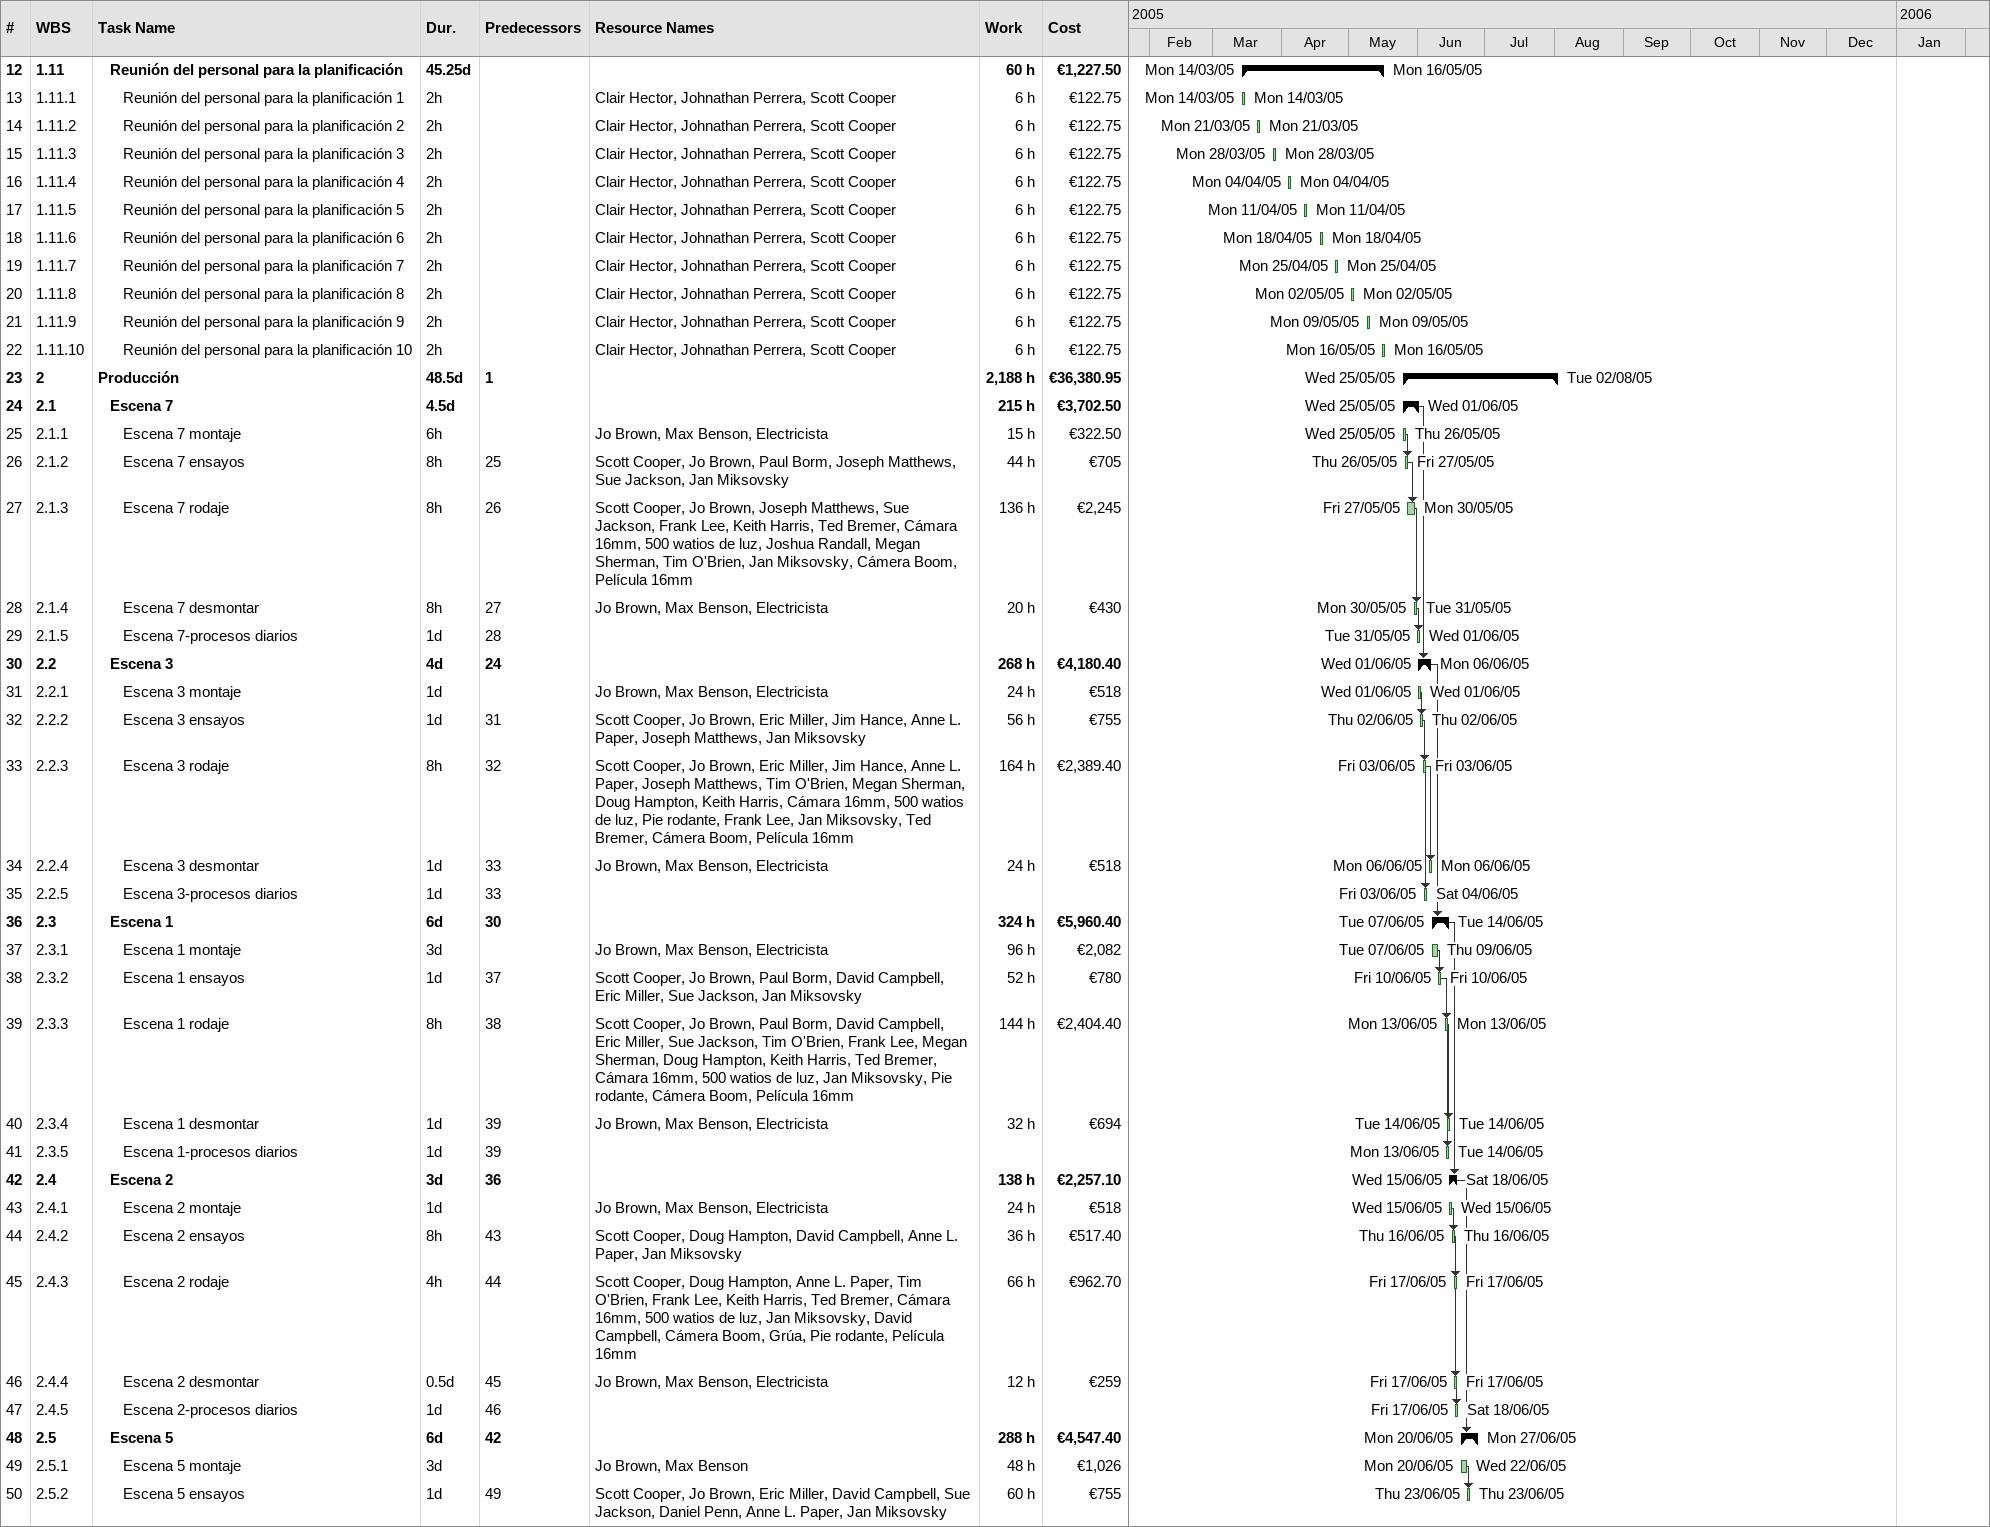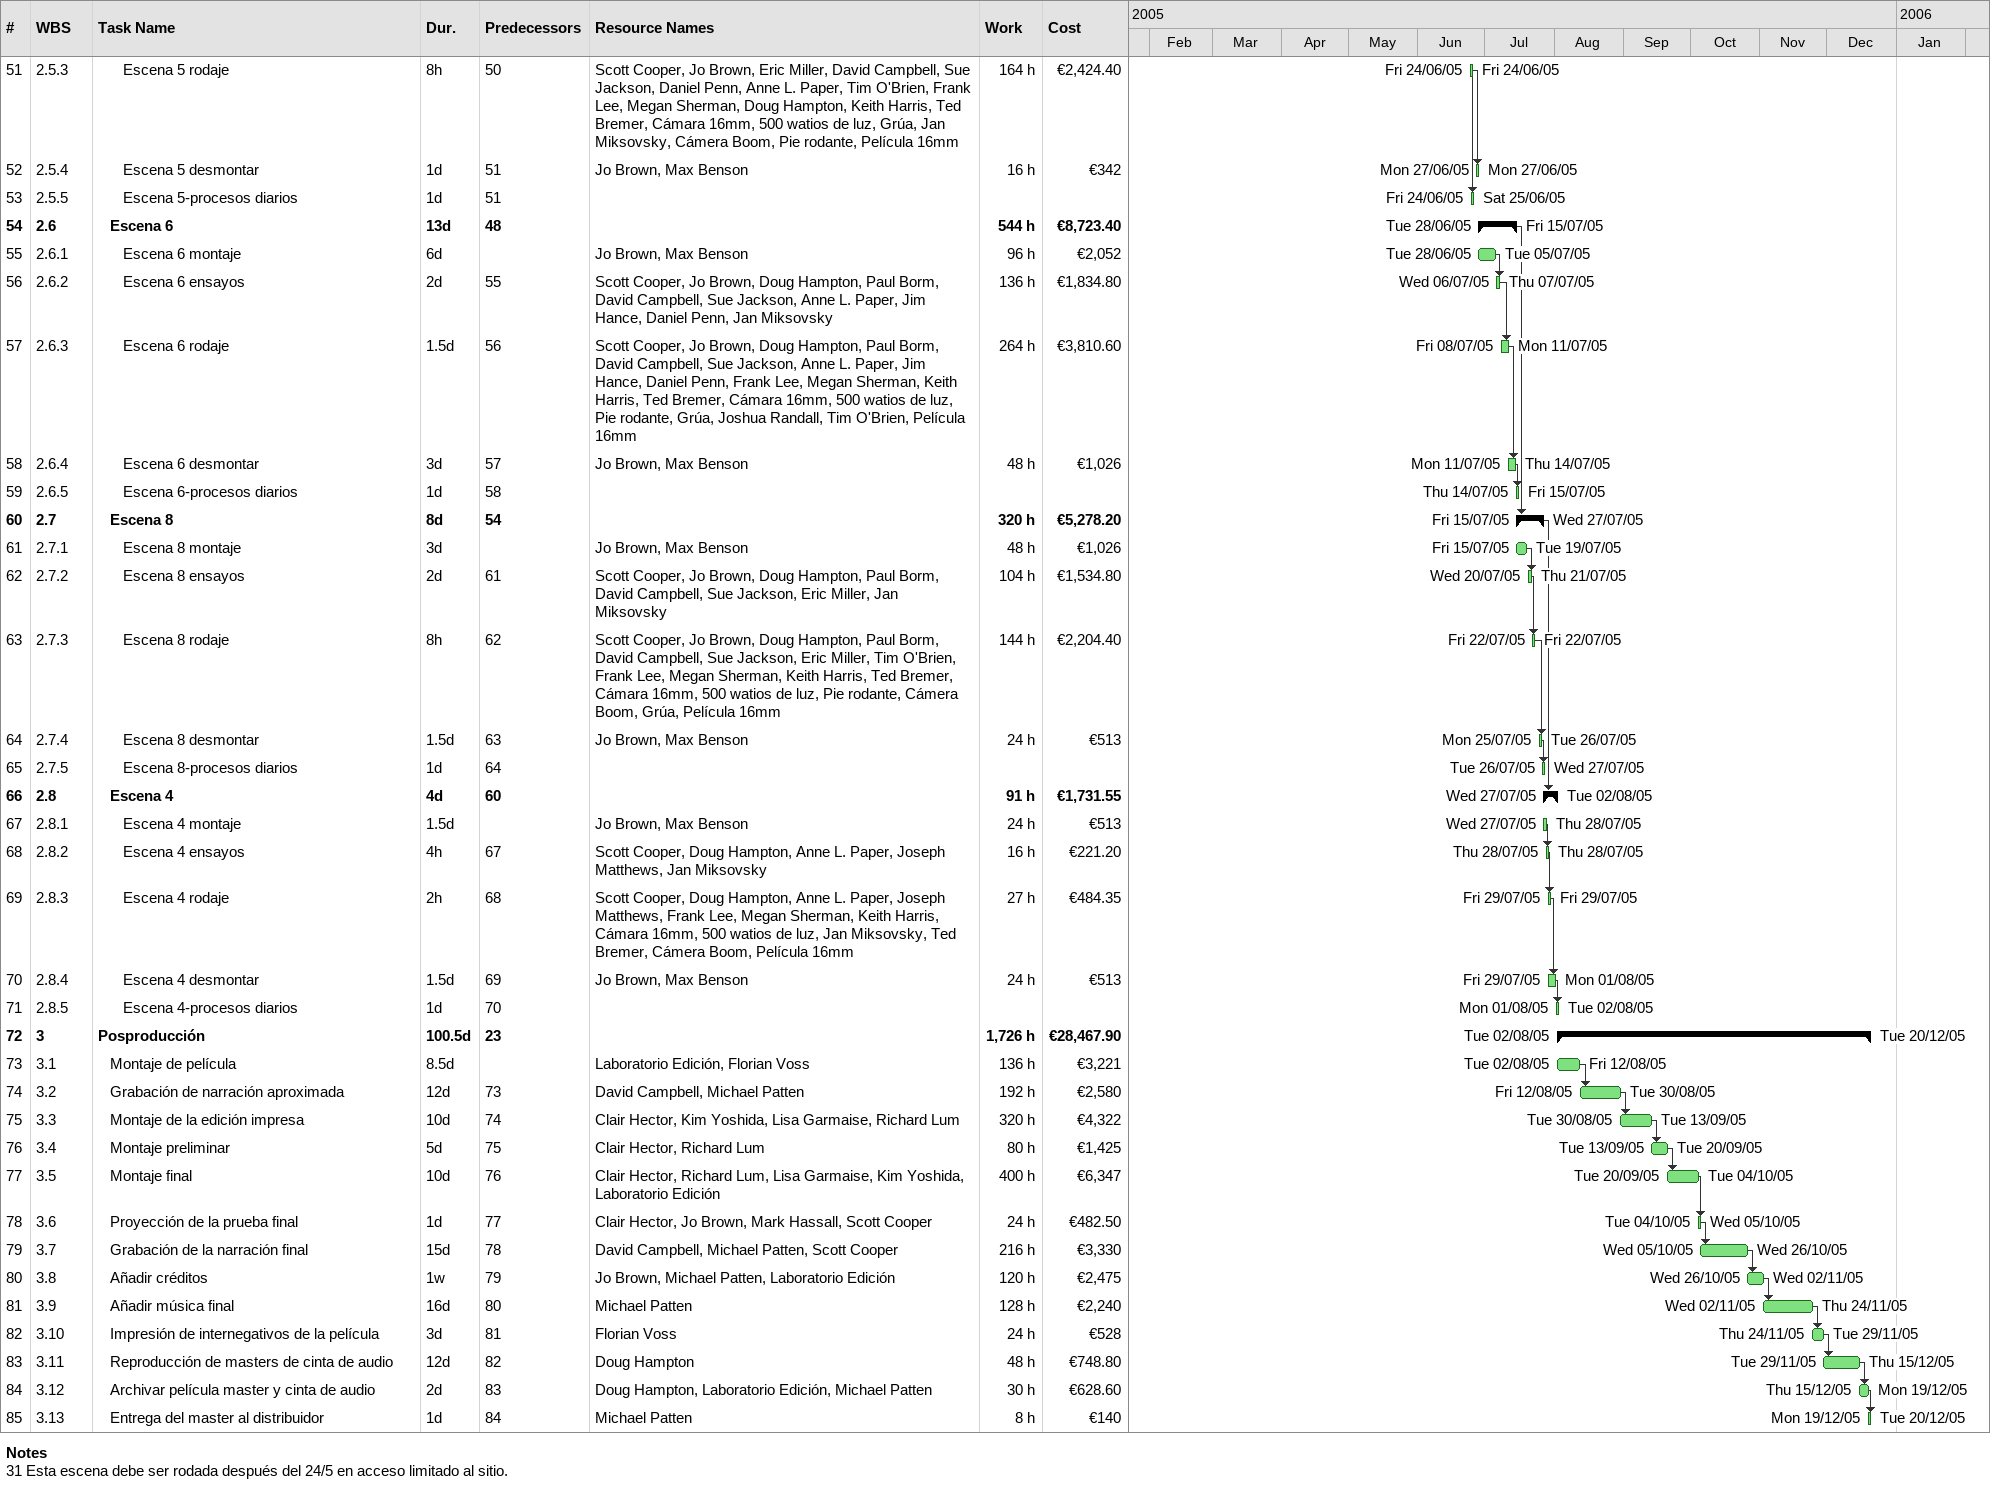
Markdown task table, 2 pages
| ID | WBS | Task | Duration | Start | Finish | Predecessors | Resources | Work (h) | Cost (€) |
|---|---|---|---|---|---|---|---|---|---|
| 12 | 1.11 | **Reunión del personal para la planificación** | 45.25d | 2005-03-14 | 2005-05-16 |  |  | 60 | 1227.50 |
| 13 | 1.11.1 | Reunión del personal para la planificación 1 | 2h | 2005-03-14 | 2005-03-14 |  | Clair Hector, Johnathan Perrera, Scott Cooper | 6 | 122.75 |
| 14 | 1.11.2 | Reunión del personal para la planificación 2 | 2h | 2005-03-21 | 2005-03-21 |  | Clair Hector, Johnathan Perrera, Scott Cooper | 6 | 122.75 |
| 15 | 1.11.3 | Reunión del personal para la planificación 3 | 2h | 2005-03-28 | 2005-03-28 |  | Clair Hector, Johnathan Perrera, Scott Cooper | 6 | 122.75 |
| 16 | 1.11.4 | Reunión del personal para la planificación 4 | 2h | 2005-04-04 | 2005-04-04 |  | Clair Hector, Johnathan Perrera, Scott Cooper | 6 | 122.75 |
| 17 | 1.11.5 | Reunión del personal para la planificación 5 | 2h | 2005-04-11 | 2005-04-11 |  | Clair Hector, Johnathan Perrera, Scott Cooper | 6 | 122.75 |
| 18 | 1.11.6 | Reunión del personal para la planificación 6 | 2h | 2005-04-18 | 2005-04-18 |  | Clair Hector, Johnathan Perrera, Scott Cooper | 6 | 122.75 |
| 19 | 1.11.7 | Reunión del personal para la planificación 7 | 2h | 2005-04-25 | 2005-04-25 |  | Clair Hector, Johnathan Perrera, Scott Cooper | 6 | 122.75 |
| 20 | 1.11.8 | Reunión del personal para la planificación 8 | 2h | 2005-05-02 | 2005-05-02 |  | Clair Hector, Johnathan Perrera, Scott Cooper | 6 | 122.75 |
| 21 | 1.11.9 | Reunión del personal para la planificación 9 | 2h | 2005-05-09 | 2005-05-09 |  | Clair Hector, Johnathan Perrera, Scott Cooper | 6 | 122.75 |
| 22 | 1.11.10 | Reunión del personal para la planificación 10 | 2h | 2005-05-16 | 2005-05-16 |  | Clair Hector, Johnathan Perrera, Scott Cooper | 6 | 122.75 |
| 23 | 2 | **Producción** | 48.5d | 2005-05-25 | 2005-08-02 | 1 |  | 2188 | 36380.95 |
| 24 | 2.1 | **Escena 7** | 4.5d | 2005-05-25 | 2005-06-01 |  |  | 215 | 3702.50 |
| 25 | 2.1.1 | Escena 7 montaje | 6h | 2005-05-25 | 2005-05-26 |  | Jo Brown, Max Benson, Electricista | 15 | 322.50 |
| 26 | 2.1.2 | Escena 7 ensayos | 8h | 2005-05-26 | 2005-05-27 | 25 | Scott Cooper, Jo Brown, Paul Borm, Joseph Matthews, Sue Jackson, Jan Miksovsky | 44 | 705 |
| 27 | 2.1.3 | Escena 7 rodaje | 8h | 2005-05-27 | 2005-05-30 | 26 | Scott Cooper, Jo Brown, Joseph Matthews, Sue Jackson, Frank Lee, Keith Harris, Ted Bremer, Cámara 16mm, 500 watios de luz, Joshua Randall, Megan Sherman, Tim O'Brien, Jan Miksovsky, Cámera Boom, Película 16mm | 136 | 2245 |
| 28 | 2.1.4 | Escena 7 desmontar | 8h | 2005-05-30 | 2005-05-31 | 27 | Jo Brown, Max Benson, Electricista | 20 | 430 |
| 29 | 2.1.5 | Escena 7-procesos diarios | 1d | 2005-05-31 | 2005-06-01 | 28 |  |  |  |
| 30 | 2.2 | **Escena 3** | 4d | 2005-06-01 | 2005-06-06 | 24 |  | 268 | 4180.40 |
| 31 | 2.2.1 | Escena 3 montaje | 1d | 2005-06-01 | 2005-06-01 |  | Jo Brown, Max Benson, Electricista | 24 | 518 |
| 32 | 2.2.2 | Escena 3 ensayos | 1d | 2005-06-02 | 2005-06-02 | 31 | Scott Cooper, Jo Brown, Eric Miller, Jim Hance, Anne L. Paper, Joseph Matthews, Jan Miksovsky | 56 | 755 |
| 33 | 2.2.3 | Escena 3 rodaje | 8h | 2005-06-03 | 2005-06-03 | 32 | Scott Cooper, Jo Brown, Eric Miller, Jim Hance, Anne L. Paper, Joseph Matthews, Tim O'Brien, Megan Sherman, Doug Hampton, Keith Harris, Cámara 16mm, 500 watios de luz, Pie rodante, Frank Lee, Jan Miksovsky, Ted Bremer, Cámera Boom, Película 16mm | 164 | 2389.40 |
| 34 | 2.2.4 | Escena 3 desmontar | 1d | 2005-06-06 | 2005-06-06 | 33 | Jo Brown, Max Benson, Electricista | 24 | 518 |
| 35 | 2.2.5 | Escena 3-procesos diarios | 1d | 2005-06-03 | 2005-06-04 | 33 |  |  |  |
| 36 | 2.3 | **Escena 1** | 6d | 2005-06-07 | 2005-06-14 | 30 |  | 324 | 5960.40 |
| 37 | 2.3.1 | Escena 1 montaje | 3d | 2005-06-07 | 2005-06-09 |  | Jo Brown, Max Benson, Electricista | 96 | 2082 |
| 38 | 2.3.2 | Escena 1 ensayos | 1d | 2005-06-10 | 2005-06-10 | 37 | Scott Cooper, Jo Brown, Paul Borm, David Campbell, Eric Miller, Sue Jackson, Jan Miksovsky | 52 | 780 |
| 39 | 2.3.3 | Escena 1 rodaje | 8h | 2005-06-13 | 2005-06-13 | 38 | Scott Cooper, Jo Brown, Paul Borm, David Campbell, Eric Miller, Sue Jackson, Tim O'Brien, Frank Lee, Megan Sherman, Doug Hampton, Keith Harris, Ted Bremer, Cámara 16mm, 500 watios de luz, Jan Miksovsky, Pie rodante, Cámera Boom, Película 16mm | 144 | 2404.40 |
| 40 | 2.3.4 | Escena 1 desmontar | 1d | 2005-06-14 | 2005-06-14 | 39 | Jo Brown, Max Benson, Electricista | 32 | 694 |
| 41 | 2.3.5 | Escena 1-procesos diarios | 1d | 2005-06-13 | 2005-06-14 | 39 |  |  |  |
| 42 | 2.4 | **Escena 2** | 3d | 2005-06-15 | 2005-06-18 | 36 |  | 138 | 2257.10 |
| 43 | 2.4.1 | Escena 2 montaje | 1d | 2005-06-15 | 2005-06-15 |  | Jo Brown, Max Benson, Electricista | 24 | 518 |
| 44 | 2.4.2 | Escena 2 ensayos | 8h | 2005-06-16 | 2005-06-16 | 43 | Scott Cooper, Doug Hampton, David Campbell, Anne L. Paper, Jan Miksovsky | 36 | 517.40 |
| 45 | 2.4.3 | Escena 2 rodaje | 4h | 2005-06-17 | 2005-06-17 | 44 | Scott Cooper, Doug Hampton, Anne L. Paper, Tim O'Brien, Frank Lee, Keith Harris, Ted Bremer, Cámara 16mm, 500 watios de luz, Jan Miksovsky, David Campbell, Cámera Boom, Grúa, Pie rodante, Película 16mm | 66 | 962.70 |
| 46 | 2.4.4 | Escena 2 desmontar | 0.5d | 2005-06-17 | 2005-06-17 | 45 | Jo Brown, Max Benson, Electricista | 12 | 259 |
| 47 | 2.4.5 | Escena 2-procesos diarios | 1d | 2005-06-17 | 2005-06-18 | 46 |  |  |  |
| 48 | 2.5 | **Escena 5** | 6d | 2005-06-20 | 2005-06-27 | 42 |  | 288 | 4547.40 |
| 49 | 2.5.1 | Escena 5 montaje | 3d | 2005-06-20 | 2005-06-22 |  | Jo Brown, Max Benson | 48 | 1026 |
| 50 | 2.5.2 | Escena 5 ensayos | 1d | 2005-06-23 | 2005-06-23 | 49 | Scott Cooper, Jo Brown, Eric Miller, David Campbell, Sue Jackson, Daniel Penn, Anne L. Paper, Jan Miksovsky | 60 | 755 |
| 51 | 2.5.3 | Escena 5 rodaje | 8h | 2005-06-24 | 2005-06-24 | 50 | Scott Cooper, Jo Brown, Eric Miller, David Campbell, Sue Jackson, Daniel Penn, Anne L. Paper, Tim O'Brien, Frank Lee, Megan Sherman, Doug Hampton, Keith Harris, Ted Bremer, Cámara 16mm, 500 watios de luz, Grúa, Jan Miksovsky, Cámera Boom, Pie rodante, Película 16mm | 164 | 2424.40 |
| 52 | 2.5.4 | Escena 5 desmontar | 1d | 2005-06-27 | 2005-06-27 | 51 | Jo Brown, Max Benson | 16 | 342 |
| 53 | 2.5.5 | Escena 5-procesos diarios | 1d | 2005-06-24 | 2005-06-25 | 51 |  |  |  |
| 54 | 2.6 | **Escena 6** | 13d | 2005-06-28 | 2005-07-15 | 48 |  | 544 | 8723.40 |
| 55 | 2.6.1 | Escena 6 montaje | 6d | 2005-06-28 | 2005-07-05 |  | Jo Brown, Max Benson | 96 | 2052 |
| 56 | 2.6.2 | Escena 6 ensayos | 2d | 2005-07-06 | 2005-07-07 | 55 | Scott Cooper, Jo Brown, Doug Hampton, Paul Borm, David Campbell, Sue Jackson, Anne L. Paper, Jim Hance, Daniel Penn, Jan Miksovsky | 136 | 1834.80 |
| 57 | 2.6.3 | Escena 6 rodaje | 1.5d | 2005-07-08 | 2005-07-11 | 56 | Scott Cooper, Jo Brown, Doug Hampton, Paul Borm, David Campbell, Sue Jackson, Anne L. Paper, Jim Hance, Daniel Penn, Frank Lee, Megan Sherman, Keith Harris, Ted Bremer, Cámara 16mm, 500 watios de luz, Pie rodante, Grúa, Joshua Randall, Tim O'Brien, Película 16mm | 264 | 3810.60 |
| 58 | 2.6.4 | Escena 6 desmontar | 3d | 2005-07-11 | 2005-07-14 | 57 | Jo Brown, Max Benson | 48 | 1026 |
| 59 | 2.6.5 | Escena 6-procesos diarios | 1d | 2005-07-14 | 2005-07-15 | 58 |  |  |  |
| 60 | 2.7 | **Escena 8** | 8d | 2005-07-15 | 2005-07-27 | 54 |  | 320 | 5278.20 |
| 61 | 2.7.1 | Escena 8 montaje | 3d | 2005-07-15 | 2005-07-19 |  | Jo Brown, Max Benson | 48 | 1026 |
| 62 | 2.7.2 | Escena 8 ensayos | 2d | 2005-07-20 | 2005-07-21 | 61 | Scott Cooper, Jo Brown, Doug Hampton, Paul Borm, David Campbell, Sue Jackson, Eric Miller, Jan Miksovsky | 104 | 1534.80 |
| 63 | 2.7.3 | Escena 8 rodaje | 8h | 2005-07-22 | 2005-07-22 | 62 | Scott Cooper, Jo Brown, Doug Hampton, Paul Borm, David Campbell, Sue Jackson, Eric Miller, Tim O'Brien, Frank Lee, Megan Sherman, Keith Harris, Ted Bremer, Cámara 16mm, 500 watios de luz, Pie rodante, Cámera Boom, Grúa, Película 16mm | 144 | 2204.40 |
| 64 | 2.7.4 | Escena 8 desmontar | 1.5d | 2005-07-25 | 2005-07-26 | 63 | Jo Brown, Max Benson | 24 | 513 |
| 65 | 2.7.5 | Escena 8-procesos diarios | 1d | 2005-07-26 | 2005-07-27 | 64 |  |  |  |
| 66 | 2.8 | **Escena 4** | 4d | 2005-07-27 | 2005-08-02 | 60 |  | 91 | 1731.55 |
| 67 | 2.8.1 | Escena 4 montaje | 1.5d | 2005-07-27 | 2005-07-28 |  | Jo Brown, Max Benson | 24 | 513 |
| 68 | 2.8.2 | Escena 4 ensayos | 4h | 2005-07-28 | 2005-07-28 | 67 | Scott Cooper, Doug Hampton, Anne L. Paper, Joseph Matthews, Jan Miksovsky | 16 | 221.20 |
| 69 | 2.8.3 | Escena 4 rodaje | 2h | 2005-07-29 | 2005-07-29 | 68 | Scott Cooper, Doug Hampton, Anne L. Paper, Joseph Matthews, Frank Lee, Megan Sherman, Keith Harris, Cámara 16mm, 500 watios de luz, Jan Miksovsky, Ted Bremer, Cámera Boom, Película 16mm | 27 | 484.35 |
| 70 | 2.8.4 | Escena 4 desmontar | 1.5d | 2005-07-29 | 2005-08-01 | 69 | Jo Brown, Max Benson | 24 | 513 |
| 71 | 2.8.5 | Escena 4-procesos diarios | 1d | 2005-08-01 | 2005-08-02 | 70 |  |  |  |
| 72 | 3 | **Posproducción** | 100.5d | 2005-08-02 | 2005-12-20 | 23 |  | 1726 | 28467.90 |
| 73 | 3.1 | Montaje de película | 8.5d | 2005-08-02 | 2005-08-12 |  | Laboratorio Edición, Florian Voss | 136 | 3221 |
| 74 | 3.2 | Grabación de narración aproximada | 12d | 2005-08-12 | 2005-08-30 | 73 | David Campbell, Michael Patten | 192 | 2580 |
| 75 | 3.3 | Montaje de la edición impresa | 10d | 2005-08-30 | 2005-09-13 | 74 | Clair Hector, Kim Yoshida, Lisa Garmaise, Richard Lum | 320 | 4322 |
| 76 | 3.4 | Montaje preliminar | 5d | 2005-09-13 | 2005-09-20 | 75 | Clair Hector, Richard Lum | 80 | 1425 |
| 77 | 3.5 | Montaje final | 10d | 2005-09-20 | 2005-10-04 | 76 | Clair Hector, Richard Lum, Lisa Garmaise, Kim Yoshida, Laboratorio Edición | 400 | 6347 |
| 78 | 3.6 | Proyección de la prueba final | 1d | 2005-10-04 | 2005-10-05 | 77 | Clair Hector, Jo Brown, Mark Hassall, Scott Cooper | 24 | 482.50 |
| 79 | 3.7 | Grabación de la narración final | 15d | 2005-10-05 | 2005-10-26 | 78 | David Campbell, Michael Patten, Scott Cooper | 216 | 3330 |
| 80 | 3.8 | Añadir créditos | 1w | 2005-10-26 | 2005-11-02 | 79 | Jo Brown, Michael Patten, Laboratorio Edición | 120 | 2475 |
| 81 | 3.9 | Añadir música final | 16d | 2005-11-02 | 2005-11-24 | 80 | Michael Patten | 128 | 2240 |
| 82 | 3.10 | Impresión de internegativos de la película | 3d | 2005-11-24 | 2005-11-29 | 81 | Florian Voss | 24 | 528 |
| 83 | 3.11 | Reproducción de masters de cinta de audio | 12d | 2005-11-29 | 2005-12-15 | 82 | Doug Hampton | 48 | 748.80 |
| 84 | 3.12 | Archivar película master y cinta de audio | 2d | 2005-12-15 | 2005-12-19 | 83 | Doug Hampton, Laboratorio Edición, Michael Patten | 30 | 628.60 |
| 85 | 3.13 | Entrega del master al distribuidor | 1d | 2005-12-19 | 2005-12-20 | 84 | Michael Patten | 8 | 140 |

Notes
- 31: Esta escena debe ser rodada después del 24/5 en acceso limitado al sitio.
